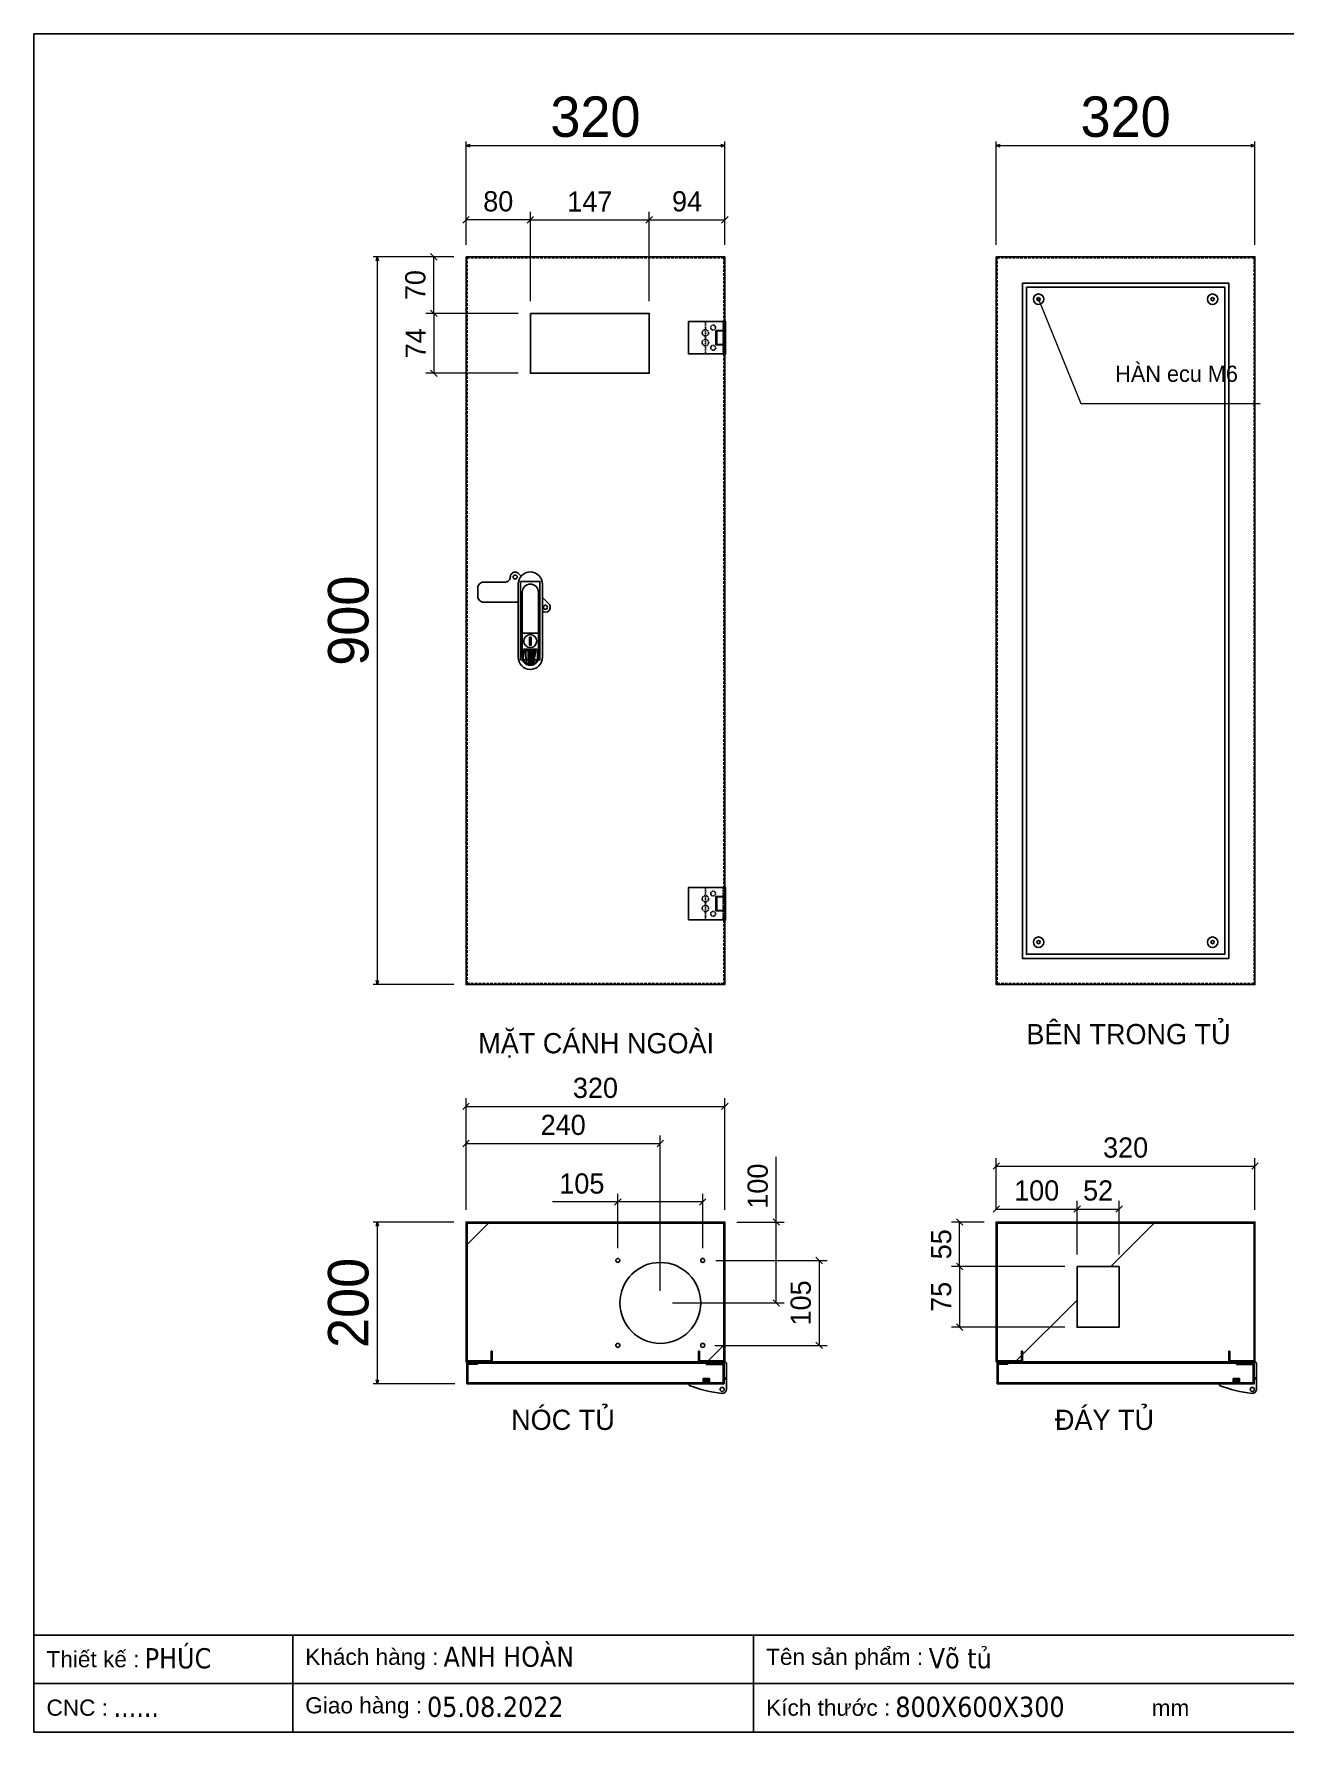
# Model space of a CAD drawing. Header units: millimetres. Extents: x 0 to 2970, y 0 to 2100.
# Drawn here: x 0 to 1546, y 0 to 2100 of the extents above; entities that cross this region are included whole.
import ezdxf
from ezdxf.enums import TextEntityAlignment as Align

# ---------------------------------------------------------------- set-up
doc = ezdxf.new("R2010")
doc.units = ezdxf.units.MM
doc.linetypes.add('HIDDEN2', pattern=[4.7625, 3.175, -1.5875])
doc.styles.add('Arial', font='arial.ttf')
doc.styles.add('Tahoma (Input Text)', font='tahoma.ttf')
doc.dimstyles.new('CNC', dxfattribs={"dimtxt": 50, "dimasz": 5, "dimexe": 5, "dimexo": 15, "dimgap": 10, "dimtad": 1, "dimdec": 0, "dimtxsty": 'Standard', "dimblk": 'OPEN30', "dimcen": 10, "dimclrd": 5, "dimclre": 5, "dimclrt": 3, "dimazin": 3, "dimtfac": 1, "dimtdec": 0, "dimtmove": 0, "dimatfit": 3, "dimldrblk": 'ARCHTICK', "dimlwd": 9, "dimlwe": 9})
doc.dimstyles.get("Standard").update_dxf_attribs({"dimtxt": 2.5, "dimasz": 2.5, "dimexe": 1.25, "dimexo": 0.625, "dimtad": 1, "dimcen": 2.5, "dimazin": 3, "dimtfac": 1, "dimtmove": 0, "dimatfit": 3})

# ---------------------------------------------------------------- blocks, each defined once
blk = doc.blocks.new('khungtenAsean2')
at = {"color": 7}
for p, q in [((2970, -1980), (0, -1980)), ((320, -1980), (320, -2100)), ((890, -1980), (890, -2100)), ((2020, -2040), (0, -2040))]:
    blk.add_line(p, q, dxfattribs=at)
blk.add_lwpolyline([(0, 0), (2970, 0), (2970, -2100), (0, -2100)], close=True, dxfattribs=at)
at = {"color": 2, "char_height": 20, "width": 917.634, "attachment_point": 4, "style": 'Arial'}
for s, insert in [('  Tên sản phẩm :', (890, -2010)), ('  Thiết kế :', (0, -2010)), ('  Khách hàng :', (320, -2010)), ('  Giao hàng :', (320, -2070)), ('  CNC :', (0, -2070)), ('  Kích thước :', (890, -2070)), ('mm', (1382.3, -2070))]:
    blk.add_mtext(s, dxfattribs=dict(at, insert=insert))
at = {"color": 1, "style": 'Tahoma (Input Text)', "flags": 8}
for tag, p in [('#03', (506.6, -2019.3)), ('#01', (137.1, -2021.3)), ('#05', (1106.6, -2021.3)), ('#07', (1834.7, -2021.3)), ('#09', (2146.7, -2021.3)), ('#02', (98.5, -2081.3)), ('#04', (486.1, -2081.3)), ('#06', (1065.3, -2081.3)), ('#08', (1817.4, -2081.3)), ('#10', (2146.7, -2081.3))]:
    blk.add_attdef(tag, p, '', height=25, dxfattribs=at)
blk.add_attdef('#11', text='', height=25, dxfattribs=at).set_placement((2915, -2067.3), align=Align.CENTER)
blk = doc.blocks.new('*D1')
at = {"color": 5, "lineweight": 9, "ltscale": 3, "transparency": 16777216}
for p, q in [((519.4, 1824.4), (419.6, 1824.4)), ((424.6, 1819.4), (424.6, 929.4)), ((519.4, 924.4), (419.6, 924.4))]:
    blk.add_line(p, q, dxfattribs=at)
at = {"color": 0, "linetype": 'ByBlock', "lineweight": -2}
for p, q in [((423.2, 1819.4), (424.6, 1824.4)), ((424.6, 1824.4), (425.9, 1819.4)), ((424.6, 1824.4), (424.6, 1819.4)), ((424.6, 924.4), (423.2, 929.4)), ((425.9, 929.4), (424.6, 924.4)), ((424.6, 924.4), (424.6, 929.4))]:
    blk.add_line(p, q, dxfattribs=at)
at = {"layer": 'Defpoints', "color": 0, "ltscale": 3, "transparency": 16777216}
for p in [(534.4, 1824.4), (424.6, 924.4), (534.4, 924.4)]:
    blk.add_point(p, dxfattribs=at)
at = {"color": 3, "ltscale": 3, "transparency": 16777216, "insert": (389, 1374.4), "char_height": 50, "attachment_point": 5, "rotation": 90}
blk.add_mtext('900', dxfattribs=at)
blk = doc.blocks.new('_ArchTick')
at = {"color": 0, "const_width": 0.15}
blk.add_lwpolyline([(-0.5, -0.5), (0.5, 0.5)], dxfattribs=at)
blk = doc.blocks.new('_Open30')
at = {"color": 0, "linetype": 'ByBlock', "lineweight": -2}
for p, q in [((-1, 0.27), (0, 0)), ((0, 0), (-1, -0.27)), ((0, 0), (-1, 0))]:
    blk.add_line(p, q, dxfattribs=at)
blk = doc.blocks.new('HL044-1.3-B')
h = blk.add_hatch()
h.set_pattern_fill('ANSI31', color=1, scale=0.3, style=0)
h.set_pattern_definition([(45, (-80982.31925, -42991.2648), (-0.673519209, 0.673519209), [])])
h.paths.add_polyline_path([(-15.5, 27), (-15.5, 24), (-9.5, 24), (-9.5, 27)])
at = {"color": 1}
for p, q in [((-22, 24), (-22, 27)), ((-22, 27), (1, 27)), ((-1, 24), (-22, 24)), ((-15.5, 24), (-15.5, 27)), ((-9.5, 24), (-9.5, 27)), ((0, 23), (0, 0)), ((3, 25), (3, 0)), ((0, 0), (-43, 0)), ((-43, 0), (-43, -2)), ((-25, 6.5), (-25, 0)), ((-25, 6.5), (-19, 5.9)), ((-25, 5.5), (-19, 4.9)), ((-25, 4.5), (-19, 3.9)), ((-25, 3.5), (-19, 2.9)), ((-25, 2.5), (-19, 1.9)), ((-25, 1.5), (-19, 0.9)), ((-25, 0.5), (-19.7, 0)), ((-19, 6.5), (-19, 0)), ((0, 7.5), (3, 7.5)), ((0, 6), (3, 6)), ((3, -6.5), (3, 0))]:
    blk.add_line(p, q, dxfattribs=at)
blk.add_lwpolyline([(-26, 6.5), (-18, 6.5), (-18, 0), (-26, 0)], close=True, dxfattribs=at)
blk.add_circle((-2.3, -7), 2.55, dxfattribs=at)
for centre, radius, start, end in [((-1, 23), 1, 0, 90), ((1, 25), 2, 0, 90), ((15.4, 147.7), 160.7, 248.6705, 263.5901), ((-2.5, -6.5), 5.5, 270, 0)]:
    blk.add_arc(centre, radius, start, end, dxfattribs=at)
blk = doc.blocks.new('*D2')
at = {"color": 5, "lineweight": 9, "ltscale": 3, "transparency": 16777216}
for p, q in [((519.4, 630.7), (419.6, 630.7)), ((424.6, 625.7), (424.6, 435.7)), ((520.4, 430.7), (419.6, 430.7))]:
    blk.add_line(p, q, dxfattribs=at)
at = {"color": 0, "linetype": 'ByBlock', "lineweight": -2}
for p, q in [((423.2, 625.7), (424.6, 630.7)), ((424.6, 630.7), (425.9, 625.7)), ((424.6, 630.7), (424.6, 625.7)), ((424.6, 430.7), (423.2, 435.7)), ((425.9, 435.7), (424.6, 430.7)), ((424.6, 430.7), (424.6, 435.7))]:
    blk.add_line(p, q, dxfattribs=at)
at = {"layer": 'Defpoints', "color": 0, "ltscale": 3, "transparency": 16777216}
for p in [(534.4, 630.7), (424.6, 430.7), (535.4, 430.7)]:
    blk.add_point(p, dxfattribs=at)
at = {"color": 3, "ltscale": 3, "transparency": 16777216, "insert": (389, 530.7), "char_height": 50, "attachment_point": 5, "rotation": 90}
blk.add_mtext('200', dxfattribs=at)
blk = doc.blocks.new('*D3')
at = {"color": 5, "lineweight": 9, "ltscale": 3, "transparency": 16777216}
for p, q in [((1190.1, 1839.4), (1190.1, 1966.9)), ((1195.1, 1961.9), (1505.1, 1961.9)), ((1510.1, 1839.4), (1510.1, 1966.9))]:
    blk.add_line(p, q, dxfattribs=at)
at = {"color": 0, "linetype": 'ByBlock', "lineweight": -2}
for p, q in [((1190.1, 1961.9), (1195.1, 1963.2)), ((1195.1, 1960.5), (1190.1, 1961.9)), ((1190.1, 1961.9), (1195.1, 1961.9)), ((1505.1, 1963.2), (1510.1, 1961.9)), ((1510.1, 1961.9), (1505.1, 1960.5)), ((1510.1, 1961.9), (1505.1, 1961.9))]:
    blk.add_line(p, q, dxfattribs=at)
at = {"layer": 'Defpoints', "color": 0, "ltscale": 3, "transparency": 16777216}
for p in [(1510.1, 1961.9), (1190.1, 1824.4), (1510.1, 1824.4)]:
    blk.add_point(p, dxfattribs=at)
at = {"color": 3, "ltscale": 3, "transparency": 16777216, "insert": (1350.1, 1997.4), "char_height": 50, "attachment_point": 5}
blk.add_mtext('320', dxfattribs=at)
blk = doc.blocks.new('*D4')
at = {"color": 5, "lineweight": 9, "ltscale": 3, "transparency": 16777216}
for p, q in [((534.4, 1839.4), (534.4, 1966.9)), ((539.4, 1961.9), (849.4, 1961.9)), ((854.4, 1839.4), (854.4, 1966.9))]:
    blk.add_line(p, q, dxfattribs=at)
at = {"color": 0, "linetype": 'ByBlock', "lineweight": -2}
for p, q in [((534.4, 1961.9), (539.4, 1963.2)), ((539.4, 1960.5), (534.4, 1961.9)), ((534.4, 1961.9), (539.4, 1961.9)), ((849.4, 1963.2), (854.4, 1961.9)), ((854.4, 1961.9), (849.4, 1960.5)), ((854.4, 1961.9), (849.4, 1961.9))]:
    blk.add_line(p, q, dxfattribs=at)
at = {"layer": 'Defpoints', "color": 0, "ltscale": 3, "transparency": 16777216}
for p in [(854.4, 1961.9), (534.4, 1824.4), (854.4, 1824.4)]:
    blk.add_point(p, dxfattribs=at)
at = {"color": 3, "ltscale": 3, "transparency": 16777216, "insert": (694.4, 1997.4), "char_height": 50, "attachment_point": 5}
blk.add_mtext('320', dxfattribs=at)
blk = doc.blocks.new('AB301-2-1')
at = {"linetype": 'Continuous'}
h = blk.add_hatch(dxfattribs=at)
h.set_pattern_fill('ACAD_ISO09W100', color=1, scale=0.2)
h.set_pattern_definition([(0, (-368.0181, 398.3814), (0, 1), [4.8, -0.6, 1.2, -0.6, 1.2, -0.6])])
h.paths.add_polyline_path([(-4.1, -88.5, 0.118404), (0, -89.5, 0.118404), (4.1, -88.5), (7, -72), (-7, -72)])
at = {"color": 1, "linetype": 'Continuous'}
for p, q in [((-10, -50.5), (10, -50.5)), ((-7, -72), (7, -72)), ((-7, -72), (-4.1, -88.5)), ((7, -72), (4.1, -88.5))]:
    blk.add_line(p, q, dxfattribs=at)
for points in [[(-24.7, 18.7, -0.198912), (-23, 23), (-23, 23, -0.414214), (-14.5, 23), (-11.3, 19.8)], [(-15, -12.5), (-57.5, -12.5, -0.414214), (-65, -5), (-65, 5, -0.414214), (-57.5, 12.5), (-30.7, 12.5, 0.414214), (-24.7, 18.5), (-24.7, 18.7)], [(15, -6.5), (23, -14.5, -0.414214), (23, -23), (23, -23, -0.381561), (15, -23.4, -0.381561)]]:
    blk.add_lwpolyline(points, format="xyb", dxfattribs=at)
for points in [[(0, 25), (0, 25, -0.414214), (15, 10), (15, -80.5, -0.414214), (0, -95.5), (0, -95.5, -0.414214), (-15, -80.5), (-15, 10, -0.414214)], [(0, 10, -0.414214), (10, 0), (10, -80.5, -0.414214), (0, -90.5, -0.414214), (-10, -80.5), (-10, 0, -0.414214)], [(9, -72.5), (9, -80.5, -0.414214), (0, -89.5, -0.414214), (-9, -80.5), (-9, -72.5, -0.414214), (-7, -70.5), (7, -70.5, -0.414214)]]:
    blk.add_lwpolyline(points, format="xyb", close=True, dxfattribs=at)
at = {"color": 2, "linetype": 'Continuous'}
blk.add_lwpolyline([(-12, 13.3), (12, 13.3), (12, -83.7), (-12, -83.7)], close=True, dxfattribs=at)
at = {"color": 1, "linetype": 'Continuous'}
blk.add_lwpolyline([(-1, -55.5), (1, -55.5), (1, -65.5), (-1, -65.5)], close=True, dxfattribs=at)
for centre, radius in [((-18.7, 18.7), 2.5), ((18.7, -18.7), 2.5), ((0, -60.5), 8)]:
    blk.add_circle(centre, radius, dxfattribs=at)
blk = doc.blocks.new('HL044-1.3-C')
at = {"color": 1, "linetype": 'HIDDEN2', "ltscale": 0.5}
for p, q in [((-25, 40), (-25, 0)), ((-3, 0), (-3, 40))]:
    blk.add_line(p, q, dxfattribs=at)
at = {"color": 1}
for p, q in [((-12, 29), (0, 29)), ((-12, 11), (-12, 29)), ((-11, 28.5), (0, 28.5)), ((-11, 28.5), (-11, 11.5)), ((0, 11), (-12, 11)), ((0, 11.5), (-11, 11.5))]:
    blk.add_line(p, q, dxfattribs=at)
blk.add_lwpolyline([(-46, 40), (0, 40), (0, 0), (-46, 0)], close=True, dxfattribs=at)
at = {"color": 1, "linetype": 'HIDDEN2', "ltscale": 0.5}
for centre, radius in [((-25, 26), 4), ((-15.5, 32.5), 3), ((-25, 14), 4), ((-15.5, 7.5), 3)]:
    blk.add_circle(centre, radius, dxfattribs=at)
blk = doc.blocks.new('*D7')
at = {"color": 5, "lineweight": 9, "ltscale": 3, "transparency": 16777216}
for p, q in [((722.1, 655.5), (641.1, 655.5)), ((722.1, 598.2), (722.1, 665.5)), ((827.1, 655.5), (722.1, 655.5)), ((827.1, 598.2), (827.1, 665.5))]:
    blk.add_line(p, q, dxfattribs=at)
at = {"color": 0, "linetype": 'ByBlock', "lineweight": -2}
for p, q in [((726.1, 659.5), (718.1, 651.5)), ((823.1, 651.5), (831.1, 659.5))]:
    blk.add_line(p, q, dxfattribs=at)
at = {"layer": 'Defpoints', "color": 0, "ltscale": 3, "transparency": 16777216}
for p in [(827.1, 655.5), (722.1, 583.2), (827.1, 583.2)]:
    blk.add_point(p, dxfattribs=at)
at = {"color": 3, "ltscale": 3, "transparency": 16777216, "insert": (677.6, 678.2), "char_height": 25, "attachment_point": 5}
blk.add_mtext('105', dxfattribs=at)
blk = doc.blocks.new('*D8')
at = {"color": 5, "lineweight": 9, "ltscale": 3, "transparency": 16777216}
for p, q in [((843.1, 583.2), (981.1, 583.2)), ((971.1, 583.2), (971.1, 478.2)), ((842.1, 478.2), (981.1, 478.2))]:
    blk.add_line(p, q, dxfattribs=at)
at = {"color": 0, "linetype": 'ByBlock', "lineweight": -2}
for p, q in [((975.1, 579.2), (967.1, 587.2)), ((967.1, 482.2), (975.1, 474.2))]:
    blk.add_line(p, q, dxfattribs=at)
at = {"layer": 'Defpoints', "color": 0, "ltscale": 3, "transparency": 16777216}
for p in [(828.1, 583.2), (827.1, 478.2), (971.1, 478.2)]:
    blk.add_point(p, dxfattribs=at)
at = {"color": 3, "ltscale": 3, "transparency": 16777216, "insert": (948.4, 530.7), "char_height": 25, "attachment_point": 5, "rotation": 90}
blk.add_mtext('105', dxfattribs=at)
blk = doc.blocks.new('*D9')
at = {"color": 5, "lineweight": 9, "ltscale": 3, "transparency": 16777216}
for p, q in [((534.4, 645.7), (534.4, 737.9)), ((774.6, 545.7), (774.6, 737.9)), ((534.4, 727.9), (774.6, 727.9))]:
    blk.add_line(p, q, dxfattribs=at)
at = {"color": 0, "linetype": 'ByBlock', "lineweight": -2}
for p, q in [((538.4, 731.9), (530.4, 723.9)), ((770.6, 723.9), (778.6, 731.9))]:
    blk.add_line(p, q, dxfattribs=at)
at = {"layer": 'Defpoints', "color": 0, "ltscale": 3, "transparency": 16777216}
for p in [(774.6, 727.9), (534.4, 630.7), (774.6, 530.7)]:
    blk.add_point(p, dxfattribs=at)
at = {"color": 3, "ltscale": 3, "transparency": 16777216, "insert": (654.5, 750.7), "char_height": 25, "attachment_point": 5}
blk.add_mtext('240', dxfattribs=at)
blk = doc.blocks.new('*D10')
at = {"color": 0, "linetype": 'ByBlock', "lineweight": -2}
for p, q in [((538.4, 777.7), (530.4, 769.7)), ((850.4, 769.7), (858.4, 777.7))]:
    blk.add_line(p, q, dxfattribs=at)
at = {"color": 5, "lineweight": 9, "ltscale": 3, "transparency": 16777216}
for p, q in [((534.4, 645.7), (534.4, 783.7)), ((854.4, 645.7), (854.4, 783.7)), ((534.4, 773.7), (854.4, 773.7))]:
    blk.add_line(p, q, dxfattribs=at)
at = {"layer": 'Defpoints', "color": 0, "ltscale": 3, "transparency": 16777216}
for p in [(854.4, 773.7), (534.4, 630.7), (854.4, 630.7)]:
    blk.add_point(p, dxfattribs=at)
at = {"color": 3, "ltscale": 3, "transparency": 16777216, "insert": (694.4, 796.5), "char_height": 25, "attachment_point": 5}
blk.add_mtext('320', dxfattribs=at)
blk = doc.blocks.new('*D11')
at = {"color": 5, "lineweight": 9, "ltscale": 3, "transparency": 16777216}
for p, q in [((918, 630.7), (918, 711.5)), ((869.4, 630.7), (928, 630.7)), ((918, 530.7), (918, 630.7)), ((789.6, 530.7), (928, 530.7))]:
    blk.add_line(p, q, dxfattribs=at)
at = {"color": 0, "linetype": 'ByBlock', "lineweight": -2}
for p, q in [((922, 626.7), (914, 634.7)), ((914, 534.7), (922, 526.7))]:
    blk.add_line(p, q, dxfattribs=at)
at = {"layer": 'Defpoints', "color": 0, "ltscale": 3, "transparency": 16777216}
for p in [(854.4, 630.7), (918, 630.7), (774.6, 530.7)]:
    blk.add_point(p, dxfattribs=at)
at = {"color": 3, "ltscale": 3, "transparency": 16777216, "insert": (895.2, 675.1), "char_height": 25, "attachment_point": 5, "rotation": 90}
blk.add_mtext('100', dxfattribs=at)
blk = doc.blocks.new('*D22')
at = {"color": 0, "linetype": 'ByBlock', "lineweight": -2}
for p, q in [((538.4, 1874.1), (530.4, 1866.1)), ((609.9, 1866.1), (617.9, 1874.1))]:
    blk.add_line(p, q, dxfattribs=at)
at = {"color": 5, "lineweight": 9, "ltscale": 3, "transparency": 16777216}
for p, q in [((534.4, 1839.4), (534.4, 1880.1)), ((613.9, 1870.1), (534.4, 1870.1)), ((613.9, 1769.4), (613.9, 1880.1))]:
    blk.add_line(p, q, dxfattribs=at)
at = {"layer": 'Defpoints', "color": 0, "ltscale": 3, "transparency": 16777216}
for p in [(534.4, 1870.1), (534.4, 1824.4), (613.9, 1754.4)]:
    blk.add_point(p, dxfattribs=at)
at = {"color": 3, "ltscale": 3, "transparency": 16777216, "insert": (574.2, 1892.9), "char_height": 25, "attachment_point": 5}
blk.add_mtext('80', dxfattribs=at)
blk = doc.blocks.new('*D23')
at = {"color": 0, "linetype": 'ByBlock', "lineweight": -2}
for p, q in [((764.9, 1874.1), (756.9, 1866.1)), ((850.4, 1866.1), (858.4, 1874.1))]:
    blk.add_line(p, q, dxfattribs=at)
at = {"color": 5, "lineweight": 9, "ltscale": 3, "transparency": 16777216}
for p, q in [((760.9, 1769.4), (760.9, 1880.1)), ((760.9, 1870.1), (854.4, 1870.1)), ((854.4, 1839.4), (854.4, 1880.1))]:
    blk.add_line(p, q, dxfattribs=at)
at = {"layer": 'Defpoints', "color": 0, "ltscale": 3, "transparency": 16777216}
for p in [(854.4, 1870.1), (854.4, 1824.4), (760.9, 1754.4)]:
    blk.add_point(p, dxfattribs=at)
at = {"color": 3, "ltscale": 3, "transparency": 16777216, "insert": (807.7, 1892.9), "char_height": 25, "attachment_point": 5}
blk.add_mtext('94', dxfattribs=at)
blk = doc.blocks.new('*D24')
at = {"color": 0, "linetype": 'ByBlock', "lineweight": -2}
for p, q in [((498.6, 1820.4), (490.6, 1828.4)), ((490.6, 1758.4), (498.6, 1750.4))]:
    blk.add_line(p, q, dxfattribs=at)
at = {"color": 5, "lineweight": 9, "ltscale": 3, "transparency": 16777216}
for p, q in [((519.4, 1824.4), (484.6, 1824.4)), ((494.6, 1754.4), (494.6, 1824.4)), ((598.9, 1754.4), (484.6, 1754.4))]:
    blk.add_line(p, q, dxfattribs=at)
at = {"layer": 'Defpoints', "color": 0, "ltscale": 3, "transparency": 16777216}
for p in [(494.6, 1824.4), (534.4, 1824.4), (613.9, 1754.4)]:
    blk.add_point(p, dxfattribs=at)
at = {"color": 3, "ltscale": 3, "transparency": 16777216, "insert": (471.8, 1789.4), "char_height": 25, "attachment_point": 5, "rotation": 90}
blk.add_mtext('70', dxfattribs=at)
blk = doc.blocks.new('*D25')
at = {"color": 5, "lineweight": 9, "ltscale": 3, "transparency": 16777216}
for p, q in [((598.9, 1754.4), (484.6, 1754.4)), ((494.6, 1754.4), (494.6, 1680.4)), ((598.9, 1680.4), (484.6, 1680.4))]:
    blk.add_line(p, q, dxfattribs=at)
at = {"color": 0, "linetype": 'ByBlock', "lineweight": -2}
for p, q in [((498.6, 1750.4), (490.6, 1758.4)), ((490.6, 1684.4), (498.6, 1676.4))]:
    blk.add_line(p, q, dxfattribs=at)
at = {"layer": 'Defpoints', "color": 0, "ltscale": 3, "transparency": 16777216}
for p in [(613.9, 1754.4), (494.6, 1680.4), (613.9, 1680.4)]:
    blk.add_point(p, dxfattribs=at)
at = {"color": 3, "ltscale": 3, "transparency": 16777216, "insert": (472.1, 1717.4), "char_height": 25, "attachment_point": 5, "rotation": 90}
blk.add_mtext('74', dxfattribs=at)
blk = doc.blocks.new('*D26')
at = {"color": 0, "linetype": 'ByBlock', "lineweight": -2}
for p, q in [((617.9, 1874.1), (609.9, 1866.1)), ((756.9, 1866.1), (764.9, 1874.1))]:
    blk.add_line(p, q, dxfattribs=at)
at = {"color": 5, "lineweight": 9, "ltscale": 3, "transparency": 16777216}
for p, q in [((613.9, 1769.4), (613.9, 1880.1)), ((613.9, 1870.1), (760.9, 1870.1)), ((760.9, 1769.4), (760.9, 1880.1))]:
    blk.add_line(p, q, dxfattribs=at)
at = {"layer": 'Defpoints', "color": 0, "ltscale": 3, "transparency": 16777216}
for p in [(760.9, 1870.1), (613.9, 1754.4), (760.9, 1754.4)]:
    blk.add_point(p, dxfattribs=at)
at = {"color": 3, "ltscale": 3, "transparency": 16777216, "insert": (687.4, 1892.7), "char_height": 25, "attachment_point": 5}
blk.add_mtext('147', dxfattribs=at)
blk = doc.blocks.new('*D27')
at = {"color": 0, "linetype": 'ByBlock', "lineweight": -2}
for p, q in [((1194.1, 703.9), (1186.1, 695.9)), ((1506.1, 695.9), (1514.1, 703.9))]:
    blk.add_line(p, q, dxfattribs=at)
at = {"color": 5, "lineweight": 9, "ltscale": 3, "transparency": 16777216}
for p, q in [((1190.1, 645.7), (1190.1, 709.9)), ((1190.1, 699.9), (1510.1, 699.9)), ((1510.1, 645.7), (1510.1, 709.9))]:
    blk.add_line(p, q, dxfattribs=at)
at = {"layer": 'Defpoints', "color": 0, "ltscale": 3, "transparency": 16777216}
for p in [(1510.1, 699.9), (1190.1, 630.7), (1510.1, 630.7)]:
    blk.add_point(p, dxfattribs=at)
at = {"color": 3, "ltscale": 3, "transparency": 16777216, "insert": (1350.1, 722.7), "char_height": 25, "attachment_point": 5}
blk.add_mtext('320', dxfattribs=at)
blk = doc.blocks.new('*D28')
at = {"color": 5, "lineweight": 9, "ltscale": 3, "transparency": 16777216}
for p, q in [((1190.1, 645.7), (1190.1, 656.8)), ((1290.1, 590.7), (1290.1, 656.8)), ((1190.1, 646.8), (1290.1, 646.8))]:
    blk.add_line(p, q, dxfattribs=at)
at = {"color": 0, "linetype": 'ByBlock', "lineweight": -2}
for p, q in [((1194.1, 650.8), (1186.1, 642.8)), ((1286.1, 642.8), (1294.1, 650.8))]:
    blk.add_line(p, q, dxfattribs=at)
at = {"layer": 'Defpoints', "color": 0, "ltscale": 3, "transparency": 16777216}
for p in [(1190.1, 630.7), (1290.1, 646.8), (1290.1, 575.7)]:
    blk.add_point(p, dxfattribs=at)
at = {"color": 3, "ltscale": 3, "transparency": 16777216, "insert": (1240.1, 669.6), "char_height": 25, "attachment_point": 5}
blk.add_mtext('100', dxfattribs=at)
blk = doc.blocks.new('*D29')
at = {"color": 5, "lineweight": 9, "ltscale": 3, "transparency": 16777216}
for p, q in [((1290.1, 590.7), (1290.1, 656.8)), ((1342.1, 590.7), (1342.1, 656.8)), ((1290.1, 646.8), (1342.1, 646.8))]:
    blk.add_line(p, q, dxfattribs=at)
at = {"color": 0, "linetype": 'ByBlock', "lineweight": -2}
for p, q in [((1294.1, 650.8), (1286.1, 642.8)), ((1338.1, 642.8), (1346.1, 650.8))]:
    blk.add_line(p, q, dxfattribs=at)
at = {"layer": 'Defpoints', "color": 0, "ltscale": 3, "transparency": 16777216}
for p in [(1342.1, 646.8), (1290.1, 575.7), (1342.1, 575.7)]:
    blk.add_point(p, dxfattribs=at)
at = {"color": 3, "ltscale": 3, "transparency": 16777216, "insert": (1316.1, 669.6), "char_height": 25, "attachment_point": 5}
blk.add_mtext('52', dxfattribs=at)
blk = doc.blocks.new('*D30')
at = {"color": 5, "lineweight": 9, "ltscale": 3, "transparency": 16777216}
for p, q in [((1175.1, 630.7), (1134.8, 630.7)), ((1144.8, 575.7), (1144.8, 630.7)), ((1275.1, 575.7), (1134.8, 575.7))]:
    blk.add_line(p, q, dxfattribs=at)
at = {"color": 0, "linetype": 'ByBlock', "lineweight": -2}
for p, q in [((1148.8, 626.7), (1140.8, 634.7)), ((1140.8, 579.7), (1148.8, 571.7))]:
    blk.add_line(p, q, dxfattribs=at)
at = {"layer": 'Defpoints', "color": 0, "ltscale": 3, "transparency": 16777216}
for p in [(1144.8, 630.7), (1190.1, 630.7), (1290.1, 575.7)]:
    blk.add_point(p, dxfattribs=at)
at = {"color": 3, "ltscale": 3, "transparency": 16777216, "insert": (1122.1, 603.2), "char_height": 25, "attachment_point": 5, "rotation": 90}
blk.add_mtext('55', dxfattribs=at)
blk = doc.blocks.new('*D31')
at = {"color": 5, "lineweight": 9, "ltscale": 3, "transparency": 16777216}
for p, q in [((1275.1, 575.7), (1134.8, 575.7)), ((1144.8, 575.7), (1144.8, 500.7)), ((1275.1, 500.7), (1134.8, 500.7))]:
    blk.add_line(p, q, dxfattribs=at)
at = {"color": 0, "linetype": 'ByBlock', "lineweight": -2}
for p, q in [((1148.8, 571.7), (1140.8, 579.7)), ((1140.8, 504.7), (1148.8, 496.7))]:
    blk.add_line(p, q, dxfattribs=at)
at = {"layer": 'Defpoints', "color": 0, "ltscale": 3, "transparency": 16777216}
for p in [(1290.1, 575.7), (1144.8, 500.7), (1290.1, 500.7)]:
    blk.add_point(p, dxfattribs=at)
at = {"color": 3, "ltscale": 3, "transparency": 16777216, "insert": (1122.1, 538.2), "char_height": 25, "attachment_point": 5, "rotation": 90}
blk.add_mtext('75', dxfattribs=at)

msp = doc.modelspace()

# ---------------------------------------------------------------- hatches: boundary and pattern name
at = {"ltscale": 3}
h = msp.add_hatch(dxfattribs=at)
h.set_pattern_fill('ANSI31', color=256, scale=50, style=0)
h.set_pattern_definition([(45, (0, -714994.6), (-220.97087, 220.97087), [])])
h.paths.add_polyline_path([(854.429, 630.694), (534.429, 630.694), (534.429, 457.694), (854.429, 457.694)])
h.paths.add_polyline_path([(724.629, 530.694, 1), (824.629, 530.694, 1)], flags=16)
h.paths.add_polyline_path([(829.629, 583.194, 1), (824.629, 583.194, 1)], flags=16)
h.paths.add_polyline_path([(724.629, 583.194, 1), (719.629, 583.194, 1)], flags=16)
h.paths.add_polyline_path([(724.629, 478.194, 1), (719.629, 478.194, 1)], flags=16)
h.paths.add_polyline_path([(829.629, 478.194, 1), (824.629, 478.194, 1)], flags=16)
h = msp.add_hatch(dxfattribs=at)
h.set_pattern_fill('ANSI31', color=256, scale=50, style=0)
h.set_pattern_definition([(45, (-8015.77, -714994.6), (-220.97087, 220.97087), [])])
h.paths.add_polyline_path([(1190.087, 630.694), (1510.087, 630.694), (1510.087, 457.694), (1190.087, 457.694)])
h.paths.add_polyline_path([(1290.087, 500.694), (1342.087, 500.694), (1342.087, 575.694), (1290.087, 575.694)], flags=16)
h = msp.add_hatch(dxfattribs=at)
h.set_pattern_fill('ANSI31', color=256, scale=60, angle=90, style=0)
h.set_pattern_definition([(225, (851993.5, 0), (318.19805, -318.19805), [])])
h.paths.add_polyline_path([(535.429, 456.094), (853.429, 456.094), (853.429, 430.694), (535.429, 430.694)])
h = msp.add_hatch(dxfattribs=at)
h.set_pattern_fill('ANSI31', color=256, scale=60, angle=90, style=0)
h.set_pattern_definition([(225, (851993.5, -9618.9), (318.19805, -318.19805), [])])
h.paths.add_polyline_path([(1509.087, 456.094), (1191.087, 456.094), (1191.087, 430.694), (1509.087, 430.694)])

# ---------------------------------------------------------------- linework, layer by layer
at = {"color": 7}
for points in [[(534.429, 1824.408), (854.429, 1824.408), (854.429, 924.408), (534.429, 924.408)], [(1190.087, 1824.408), (1510.087, 1824.408), (1510.087, 924.408), (1190.087, 924.408)], [(1222.487, 1792.008), (1477.687, 1792.008), (1477.687, 956.808), (1222.487, 956.808)], [(823.229, 470.894), (823.229, 458.894), (853.229, 458.894), (853.229, 629.494), (535.629, 629.494), (535.629, 458.894), (565.629, 458.894), (565.629, 470.894), (566.829, 470.894), (566.829, 457.694), (534.429, 457.694), (534.429, 630.694), (854.429, 630.694), (854.429, 457.694), (822.029, 457.694), (822.029, 470.894)], [(1478.887, 470.894), (1478.887, 458.894), (1508.887, 458.894), (1508.887, 629.494), (1191.287, 629.494), (1191.287, 458.894), (1221.287, 458.894), (1221.287, 470.894), (1222.487, 470.894), (1222.487, 457.694), (1190.087, 457.694), (1190.087, 630.694), (1510.087, 630.694), (1510.087, 457.694), (1477.687, 457.694), (1477.687, 470.894)], [(548.629, 454.894), (536.629, 454.894), (536.629, 431.894), (852.229, 431.894), (852.229, 454.894), (840.229, 454.894), (840.229, 456.094), (853.429, 456.094), (853.429, 430.694), (535.429, 430.694), (535.429, 456.094), (548.629, 456.094)], [(1204.287, 454.894), (1192.287, 454.894), (1192.287, 431.894), (1507.887, 431.894), (1507.887, 454.894), (1495.887, 454.894), (1495.887, 456.094), (1509.087, 456.094), (1509.087, 430.694), (1191.087, 430.694), (1191.087, 456.094), (1204.287, 456.094)]]:
    msp.add_lwpolyline(points, close=True, dxfattribs=at)
at = {"color": 7, "linetype": 'HIDDEN2'}
for points in [[(535.629, 1823.208), (853.229, 1823.208), (853.229, 925.608), (535.629, 925.608)], [(1191.287, 1823.208), (1508.887, 1823.208), (1508.887, 925.608), (1191.287, 925.608)]]:
    msp.add_lwpolyline(points, close=True, dxfattribs=at)
at = {"color": 1}
msp.add_lwpolyline([(1227.487, 1787.008), (1472.687, 1787.008), (1472.687, 961.808), (1227.487, 961.808)], close=True, dxfattribs=at)
at = {"color": 40, "ltscale": 3, "true_color": 0xf8d731}
for points in [[(613.929, 1754.408), (760.929, 1754.408), (760.929, 1680.408), (613.929, 1680.408)], [(1290.087, 575.694), (1342.087, 575.694), (1342.087, 500.694), (1290.087, 500.694)]]:
    msp.add_lwpolyline(points, close=True, dxfattribs=at)
at = {"ltscale": 3}
for points in [[(854.429, 630.694), (534.429, 630.694), (534.429, 457.694), (854.429, 457.694)], [(1190.087, 630.694), (1510.087, 630.694), (1510.087, 457.694), (1190.087, 457.694)], [(535.429, 456.094), (853.429, 456.094), (853.429, 430.694), (535.429, 430.694)], [(1509.087, 456.094), (1191.087, 456.094), (1191.087, 430.694), (1509.087, 430.694)]]:
    msp.add_lwpolyline(points, close=True, dxfattribs=at)
at = {"color": 2, "ltscale": 3}
for centre, radius in [((1242.487, 1772.008), 6.5), ((1242.487, 1772.008), 2), ((1457.687, 1772.008), 6.5), ((1457.687, 1772.008), 2), ((1242.487, 976.808), 6.5), ((1242.487, 976.808), 2), ((1457.687, 976.808), 6.5), ((1457.687, 976.808), 2)]:
    msp.add_circle(centre, radius, dxfattribs=at)
at = {"color": 40, "ltscale": 3, "true_color": 0xf8d731}
for centre, radius in [((722.129, 583.194), 2.5), ((774.629, 530.694), 50), ((827.129, 583.194), 2.5), ((722.129, 478.194), 2.5), ((827.129, 478.194), 2.5)]:
    msp.add_circle(centre, radius, dxfattribs=at)

# ---------------------------------------------------------------- block references
at = {"color": 7}
ref = msp.add_blockref('khungtenAsean2', (0, 2100), dxfattribs=at)
ref.add_attrib('#06', '800X600X300', (1065.331, 18.725), dxfattribs={"color": 1, "height": 25, "style": 'Tahoma (Input Text)'})
ref.add_attrib('#05', 'Võ tủ', (1106.628, 78.725), dxfattribs={"color": 1, "height": 25, "style": 'Tahoma (Input Text)'})
ref.add_attrib('#04', '05.08.2022', (486.105, 18.725), dxfattribs={"color": 1, "height": 25, "style": 'Tahoma (Input Text)'})
ref.add_attrib('#03', 'ANH HOÀN', (506.571, 80.698), dxfattribs={"color": 1, "height": 25, "style": 'Tahoma (Input Text)'})
ref.add_attrib('#02', '......', (98.457, 18.725), dxfattribs={"color": 1, "height": 25, "style": 'Tahoma (Input Text)'})
ref.add_attrib('#01', 'PHÚC', (137.054, 78.725), dxfattribs={"color": 1, "height": 25, "style": 'Tahoma (Input Text)'})
for name, p in [('HL044-1.3-C', (855.429, 1704.408)), ('AB301-2-1', (613.829, 1409.658)), ('HL044-1.3-B', (853.429, 430.694)), ('HL044-1.3-B', (1509.087, 430.694))]:
    msp.add_blockref(name, p, dxfattribs=at)
at = {"color": 7, "xscale": -1, "rotation": 180}
msp.add_blockref('HL044-1.3-C', (855.429, 1044.408), dxfattribs=at)

# ---------------------------------------------------------------- texts
at = {"color": 2, "width": 785, "attachment_point": 5}
for s, insert, char_height in [('HÀN ecu M6', (1413.14, 1679.639), 20), ('BÊN TRONG TỦ', (1353.624, 862.953), 25), ('MẶT CÁNH NGOÀI', (695.307, 849.131), 25), ('NÓC TỦ', (654.235, 385.954), 25), ('ĐÁY TỦ', (1323.969, 385.954), 25)]:
    msp.add_mtext(s, dxfattribs=dict(at, insert=insert, char_height=char_height))

# ---------------------------------------------------------------- dimensions: what is measured, and where the dimension line sits
at = {"ltscale": 3}
for base, p1, p2, dimstyle, picture, middle in [((854.429, 1961.868), (534.429, 1824.408), (854.429, 1824.408), 'CNC', '*D4', (694.429, 1997.414)), ((1510.087, 1961.868), (1190.087, 1824.408), (1510.087, 1824.408), 'CNC', '*D3', (1350.087, 1997.414)), ((534.429, 1870.112), (613.929, 1754.408), (534.429, 1824.408), 'Standard', '*D22', (574.179, 1892.876)), ((760.929, 1870.112), (613.929, 1754.408), (760.929, 1754.408), 'Standard', '*D26', (687.429, 1892.663)), ((854.429, 1870.112), (760.929, 1754.408), (854.429, 1824.408), 'Standard', '*D23', (807.679, 1892.876)), ((854.429, 773.718), (534.429, 630.694), (854.429, 630.694), 'Standard', '*D10', (694.429, 796.491)), ((774.629, 727.936), (534.429, 630.694), (774.629, 530.694), 'Standard', '*D9', (654.529, 750.701)), ((1510.087, 699.888), (1190.087, 630.694), (1510.087, 630.694), 'Standard', '*D27', (1350.087, 722.661)), ((1290.087, 646.804), (1190.087, 630.694), (1290.087, 575.694), 'Standard', '*D28', (1240.087, 669.568))]:
    dim = msp.add_linear_dim(base=base, p1=p1, p2=p2, dimstyle=dimstyle, dxfattribs=at)
    dim.commit()
    dim.dimension.update_dxf_attribs({"geometry": picture, "text_midpoint": middle})
for base, p1, p2, dimstyle, picture, middle in [((494.572, 1824.408), (613.929, 1754.408), (534.429, 1824.408), 'Standard', '*D24', (471.808, 1789.408)), ((424.554, 924.408), (534.429, 1824.408), (534.429, 924.408), 'CNC', '*D1', (389.026, 1374.408)), ((494.572, 1680.408), (613.929, 1754.408), (613.929, 1680.408), 'Standard', '*D25', (472.072, 1717.408)), ((424.554, 430.694), (534.429, 630.694), (535.429, 430.694), 'CNC', '*D2', (389.026, 530.694)), ((1144.768, 500.694), (1290.087, 575.694), (1290.087, 500.694), 'Standard', '*D31', (1122.055, 538.194))]:
    dim = msp.add_linear_dim(base=base, p1=p1, p2=p2, angle=90, dimstyle=dimstyle, dxfattribs=at)
    dim.commit()
    dim.dimension.update_dxf_attribs({"geometry": picture, "text_midpoint": middle})
for base, p1, p2, picture, middle in [((827.129, 655.453), (722.129, 583.194), (827.129, 583.194), '*D7', (677.594, 655.453)), ((1342.087, 646.804), (1290.087, 575.694), (1342.087, 575.694), '*D29', (1316.087, 646.804))]:
    dim = msp.add_linear_dim(base=base, p1=p1, p2=p2, dimstyle='Standard', dxfattribs=at)
    dim.commit()
    dim.dimension.update_dxf_attribs({"geometry": picture, "text_midpoint": middle, "dimtype": 160})
for base, p1, p2, picture, middle in [((917.97, 630.694), (774.629, 530.694), (854.429, 630.694), '*D11', (917.97, 675.093)), ((1144.768, 630.694), (1290.087, 575.694), (1190.087, 630.694), '*D30', (1144.768, 603.194)), ((971.119, 478.194), (828.129, 583.194), (827.129, 478.194), '*D8', (971.119, 530.694))]:
    dim = msp.add_linear_dim(base=base, p1=p1, p2=p2, angle=90, dimstyle='Standard', dxfattribs=at)
    dim.commit()
    dim.dimension.update_dxf_attribs({"geometry": picture, "text_midpoint": middle, "dimtype": 160})

# ---------------------------------------------------------------- leaders
msp.add_leader([(1242.487, 1772.008), (1294.551, 1642.833), (1516.322, 1642.833)], dimstyle='CNC', dxfattribs=at)

doc.saveas('drawing.dxf')
